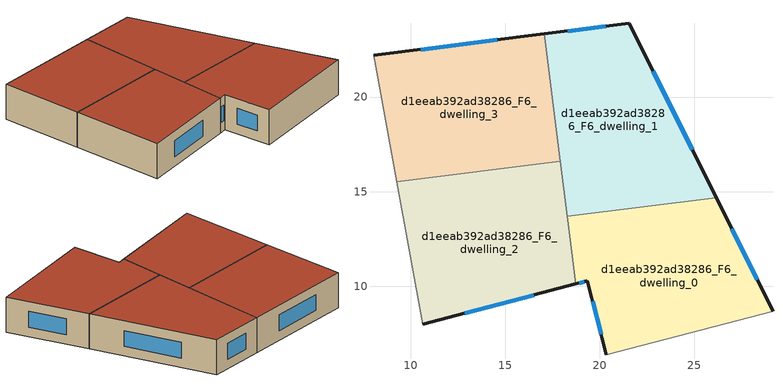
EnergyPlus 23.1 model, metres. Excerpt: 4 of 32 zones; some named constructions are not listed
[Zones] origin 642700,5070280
d1eeab392ad38286_F6_dwelling_0
 floor to d1eeab392ad38286_F5_dwelling_0 (EU_floor_Construction): 26.15,14.68 29.15,8.68 20.34,6.38 19.34,10.29 18.73,10.12 18.28,13.7 z18
 wall outside (EU_wall_Construction): 29.15,8.68 26.15,14.68 / 18.73,10.12 19.34,10.29 20.34,6.38 z18:21
 wall to d1eeab392ad38286_F6_dwelling_1 (EU_wall_Construction): 26.15,14.68 18.28,13.7 z18:21
 wall adiabatic (EU_wall_Construction): 20.34,6.38 29.15,8.68 z18:21
 wall to d1eeab392ad38286_F6_dwelling_2 (EU_wall_Construction): 18.28,13.7 18.73,10.12 z18:21
 window (EU_Window_Construction): 28.33,10.33 26.98,13.03 / 19.62,9.21 20.07,7.46 / 18.9,10.17 19.18,10.24 z18.83:20.17
 roof outside (EU_roof_Construction): 29.15,8.68 26.15,14.68 18.28,13.7 18.73,10.12 19.34,10.29 20.34,6.38 z21
d1eeab392ad38286_F6_dwelling_1
 floor to d1eeab392ad38286_F5_dwelling_1 (EU_floor_Construction): 21.55,23.89 26.15,14.68 18.28,13.7 17.07,23.33 z18
 wall outside (EU_wall_Construction): 26.15,14.68 21.55,23.89 17.07,23.33 z18:21
 wall to d1eeab392ad38286_F6_dwelling_3 (EU_wall_Construction): 17.07,23.33 17.92,16.61 z18:21
 wall to d1eeab392ad38286_F6_dwelling_2 (EU_wall_Construction): 17.92,16.61 18.28,13.7 z18:21
 window (EU_Window_Construction): 20.32,23.74 18.3,23.49 / 24.89,17.22 22.82,21.36 z18.83:20.17
 roof outside (EU_roof_Construction): 26.15,14.68 21.55,23.89 17.07,23.33 18.28,13.7 z21
d1eeab392ad38286_F6_dwelling_2
 floor to d1eeab392ad38286_F5_dwelling_2 (EU_floor_Construction): 17.92,16.61 18.73,10.12 10.64,7.99 9.26,15.52 z18
 wall outside (EU_wall_Construction): 10.64,7.99 18.73,10.12 z18:21
 wall to d1eeab392ad38286_F6_dwelling_3 (EU_wall_Construction): 17.92,16.61 9.26,15.52 z18:21
 wall adiabatic (EU_wall_Construction): 9.26,15.52 10.64,7.99 z18:21
 window (EU_Window_Construction): 12.87,8.57 16.5,9.54 z18.83:20.17
 roof outside (EU_roof_Construction): 18.73,10.12 17.92,16.61 9.26,15.52 10.64,7.99 z21
d1eeab392ad38286_F6_dwelling_3
 floor to d1eeab392ad38286_F5_dwelling_3 (EU_floor_Construction): 17.07,23.33 17.92,16.61 9.26,15.52 8.04,22.2 z18
 wall outside (EU_wall_Construction): 17.07,23.33 8.04,22.2 z18:21
 wall adiabatic (EU_wall_Construction): 8.04,22.2 9.26,15.52 z18:21
 window (EU_Window_Construction): 14.59,23.02 10.53,22.51 z18.83:20.17
 roof outside (EU_roof_Construction): 17.92,16.61 17.07,23.33 8.04,22.2 9.26,15.52 z21
[HVACTEMPLATE:THERMOSTAT] Constant Heating Setpoint=20; Constant Cooling Setpoint=50
EU_HeatOnly_d1eeab392ad38286_F0_dwelling_0; EU_HeatOnly_d1eeab392ad38286_F0_dwelling_1; EU_HeatOnly_d1eeab392ad38286_F0_dwelling_2; EU_HeatOnly_d1eeab392ad38286_F0_dwelling_3; EU_HeatOnly_d1eeab392ad38286_F0_dwelling_4; EU_HeatOnly_d1eeab392ad38286_F1_dwelling_0; EU_HeatOnly_d1eeab392ad38286_F1_dwelling_1; EU_HeatOnly_d1eeab392ad38286_F1_dwelling_2; EU_HeatOnly_d1eeab392ad38286_F1_dwelling_3; EU_HeatOnly_d1eeab392ad38286_F1_dwelling_4; EU_HeatOnly_d1eeab392ad38286_F2_dwelling_0; EU_HeatOnly_d1eeab392ad38286_F2_dwelling_1; EU_HeatOnly_d1eeab392ad38286_F2_dwelling_2; EU_HeatOnly_d1eeab392ad38286_F2_dwelling_3; EU_HeatOnly_d1eeab392ad38286_F2_dwelling_4; EU_HeatOnly_d1eeab392ad38286_F3_dwelling_0; EU_HeatOnly_d1eeab392ad38286_F3_dwelling_1; EU_HeatOnly_d1eeab392ad38286_F3_dwelling_2; EU_HeatOnly_d1eeab392ad38286_F3_dwelling_3; EU_HeatOnly_d1eeab392ad38286_F3_dwelling_4; EU_HeatOnly_d1eeab392ad38286_F4_dwelling_0; EU_HeatOnly_d1eeab392ad38286_F4_dwelling_1; EU_HeatOnly_d1eeab392ad38286_F4_dwelling_2; EU_HeatOnly_d1eeab392ad38286_F4_dwelling_3; EU_HeatOnly_d1eeab392ad38286_F5_dwelling_0; EU_HeatOnly_d1eeab392ad38286_F5_dwelling_1; EU_HeatOnly_d1eeab392ad38286_F5_dwelling_2; EU_HeatOnly_d1eeab392ad38286_F5_dwelling_3; EU_HeatOnly_d1eeab392ad38286_F6_dwelling_0; EU_HeatOnly_d1eeab392ad38286_F6_dwelling_1; EU_HeatOnly_d1eeab392ad38286_F6_dwelling_2; EU_HeatOnly_d1eeab392ad38286_F6_dwelling_3
[SCHEDULE:CONSTANT]
Name | Hourly Value
EU_AlwaysOn | 1
EU_CoolingOff | 0
[SCHEDULE:FILE] Column Number=1; Rows to Skip at Top=0; Number of Hours of Data=8760; Column Separator=Comma; Interpolate to Timestep=No; Minutes per Item=60; Adjust Schedule for Daylight Savings=Yes
Name | File
EU_Step8_GainSchedule_d1eeab392ad38286_F6_dwelling_2_f000 | ../../schedules/d1eeab392ad38286/d1eeab392ad38286_F6_dwelling_2_f000_gain.csv
EU_Step8_GainSchedule_d1eeab392ad38286_F6_dwelling_3_f000 | ../../schedules/d1eeab392ad38286/d1eeab392ad38286_F6_dwelling_3_f000_gain.csv
